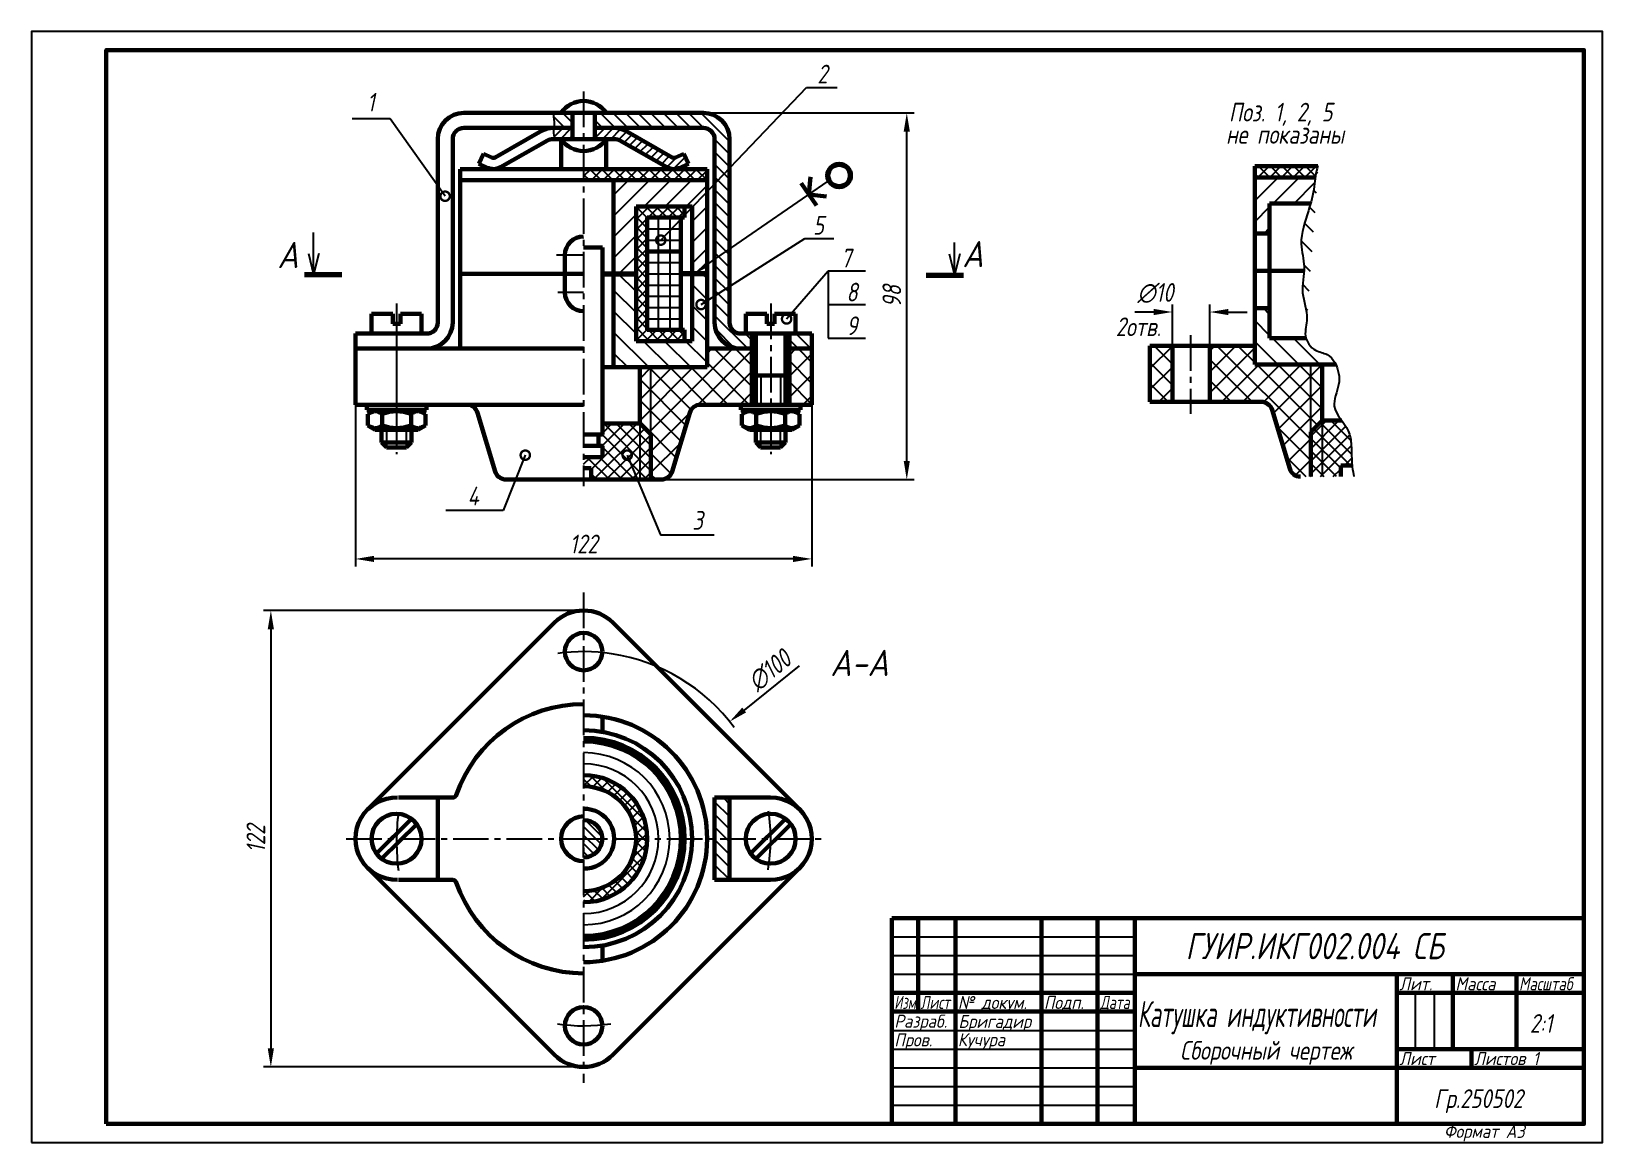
# Model space of a CAD drawing. Header units: millimetres. Extents: x 0 to 1065, y -13 to 605.
# Drawn here: x 420 to 840, y 0 to 297 of the extents above; entities that cross this region are included whole.
import ezdxf
from ezdxf import colors
from ezdxf.entities.mleader import LeaderData, LeaderLine
from ezdxf.math import Vec2, Vec3

# ---------------------------------------------------------------- set-up
doc = ezdxf.new("R2010")
doc.units = ezdxf.units.MM
doc.header["$LTSCALE"] = 0.5
doc.linetypes.add('CENTER2', pattern=[28.575, 19.05, -3.175, 3.175, -3.175])
doc.layers.get('0').update_dxf_attribs({"linetype": 'CONTINUOUS', "lineweight": 60})
doc.layers.add('4-текст', color=7, linetype='CONTINUOUS', true_color=0x00ad00)
doc.layers.add('для рамок', color=6, linetype='CONTINUOUS', plot=False)
doc.styles.get("Standard").update_dxf_attribs({"font": 'isocpeui.ttf', "width": 0.8})
doc.dimstyles.get("Standard").update_dxf_attribs({"dimtxt": 5, "dimasz": 5, "dimexe": 2, "dimexo": 0, "dimgap": 1.5, "dimtad": 1, "dimdec": 0, "dimzin": 0, "dimtxsty": 'Standard', "dimcen": 5, "dimadec": 0, "dimazin": 0, "dimtfac": 1, "dimtdec": 0, "dimtofl": 0, "dimtmove": 0, "dimatfit": 3, "dimldrblk": 'DOTSMALL', "dimfxl": 1, "dimtolj": 1, "dimtzin": 0, "dimarcsym": 0})

# ---------------------------------------------------------------- blocks, each defined once
blk = doc.blocks.new('_DotSmall')
at = {"color": 0, "linetype": 'ByBlock', "const_width": 0.5}
blk.add_lwpolyline([(-0.0625, 0, 1), (0.0625, 0, 1)], format="xyb", close=True, dxfattribs=at)
blk = doc.blocks.new('*D28')
at = {"color": 0, "lineweight": -2, "transparency": 16777216}
for p, q in [((506.62, 204.72), (506.62, 154)), ((628.62, 204.72), (628.62, 154)), ((623.62, 156), (511.62, 156))]:
    blk.add_line(p, q, dxfattribs=at)
at = {"color": 0, "lineweight": -3, "transparency": 16777216}
for points in [[(511.62, 156.83), (511.62, 155.17), (506.62, 156)], [(623.62, 156.83), (623.62, 155.17), (628.62, 156)]]:
    blk.add_solid(points, dxfattribs=at)
at = {"color": 0, "lineweight": -3, "transparency": 16777216, "insert": (567.62, 160), "char_height": 5, "attachment_point": 5}
blk.add_mtext('\\A1;122', dxfattribs=at)
blk = doc.blocks.new('*D29')
at = {"color": 0, "lineweight": -2, "transparency": 16777216}
for p, q in [((585.62, 275.22), (656, 275.22)), ((654, 182.22), (654, 270.22)), ((585.62, 177.22), (656, 177.22))]:
    blk.add_line(p, q, dxfattribs=at)
at = {"color": 0, "lineweight": -3, "transparency": 16777216}
for points in [[(653.17, 270.22), (654.83, 270.22), (654, 275.22)], [(653.17, 182.22), (654.83, 182.22), (654, 177.22)]]:
    blk.add_solid(points, dxfattribs=at)
at = {"color": 0, "lineweight": -3, "transparency": 16777216, "insert": (650, 226.22), "char_height": 5, "attachment_point": 5, "rotation": 90}
blk.add_mtext('\\A1;98', dxfattribs=at)
blk = doc.blocks.new('*D30')
at = {"color": 0, "lineweight": -2, "transparency": 16777216}
for p, q in [((567.62, 142.22), (482, 142.22)), ((484, 137.22), (484, 25.22)), ((567.62, 20.22), (482, 20.22))]:
    blk.add_line(p, q, dxfattribs=at)
at = {"color": 0, "lineweight": -3, "transparency": 16777216}
for points in [[(483.17, 137.22), (484.83, 137.22), (484, 142.22)], [(483.17, 25.22), (484.83, 25.22), (484, 20.22)]]:
    blk.add_solid(points, dxfattribs=at)
at = {"color": 0, "lineweight": -3, "transparency": 16777216, "insert": (480, 81.22), "char_height": 5, "attachment_point": 5, "rotation": 90}
blk.add_mtext('\\A1;122', dxfattribs=at)
blk = doc.blocks.new('*D32')
at = {"color": 0, "lineweight": -2, "transparency": 16777216}
for p, q in [((625.25, 127.42), (610.53, 115.62)), ((567.62, 76.22), (567.62, 86.22)), ((562.62, 81.22), (572.62, 81.22))]:
    blk.add_line(p, q, dxfattribs=at)
blk.add_arc((567.62, 81.22), 50, 36.4308, 81.4138, dxfattribs=at)
at = {"color": 0, "lineweight": -3, "transparency": 16777216}
blk.add_solid([(610.01, 116.27), (611.05, 114.97), (606.63, 112.49)], dxfattribs=at)
at = {"color": 0, "lineweight": -3, "transparency": 16777216, "insert": (617.34, 126.21), "char_height": 5, "attachment_point": 5, "rotation": 38.7226}
blk.add_mtext('\\A1;∅100', dxfattribs=at)
blk = doc.blocks.new('*D33')
at = {"color": 0, "lineweight": -2, "transparency": 16777216}
for p, q in [((725, 213), (725, 224)), ((735, 213), (735, 224)), ((720, 222), (715, 222)), ((740, 222), (745, 222))]:
    blk.add_line(p, q, dxfattribs=at)
at = {"color": 0, "lineweight": -3, "transparency": 16777216}
for points in [[(720, 222.83), (720, 221.17), (725, 222)], [(740, 222.83), (740, 221.17), (735, 222)]]:
    blk.add_solid(points, dxfattribs=at)

msp = doc.modelspace()

# ---------------------------------------------------------------- hatches: boundary and pattern name
at = {"lineweight": -3}
h = msp.add_hatch(dxfattribs=at)
h.set_pattern_fill('ANSI31', color=0, scale=0.75, angle=90, style=0)
h.set_pattern_definition([(135, (299.125, -0.783), (-1.683798, -1.683798), [])])
edge = h.paths.add_edge_path()
edge.add_line((564.62, 271.22), (564.62, 275.22))
edge.add_line((564.62, 275.22), (559.79, 275.22))
edge.add_line((559.79, 275.22), (559.79, 275.22))
edge.add_line((559.79, 275.22), (559.79, 275.21))
edge.add_spline(control_points=[(559.79, 275.21), (559.68, 274.93), (559.41, 274.22), (559.88, 272.95), (559.73, 271.78), (559.65, 271.22)], knot_values=[0, 0, 0, 0, 0.885413, 2.203759, 3.944981, 3.944981, 3.944981, 3.944981], degree=3, periodic=0)
edge.add_line((559.65, 271.22), (564.62, 271.22))
h.paths.add_polyline_path([(628.62, 212.22), (628.62, 216.22), (622.62, 216.22), (622.62, 212.22)])
edge = h.paths.add_edge_path()
edge.add_arc((609.62, 219.22), 7, 180, 270)
edge.add_line((609.62, 212.22), (612.62, 212.22))
edge.add_line((612.62, 212.22), (612.62, 216.22))
edge.add_line((612.62, 216.22), (609.62, 216.22))
edge.add_arc((609.62, 219.22), 3, 180, 270, ccw=False)
edge.add_line((606.62, 219.22), (606.62, 268.22))
edge.add_arc((599.62, 268.22), 7, 0, 90)
edge.add_line((599.62, 275.22), (570.62, 275.22))
edge.add_line((570.62, 275.22), (570.62, 271.22))
edge.add_line((570.62, 271.22), (599.62, 271.22))
edge.add_arc((599.62, 268.22), 3, 0, 90, ccw=False)
edge.add_line((602.62, 268.22), (602.62, 219.22))
h = msp.add_hatch(dxfattribs=at)
h.set_pattern_fill('ANSI31', color=0, scale=0.5, style=0)
h.set_pattern_definition([(45, (299.1251, -0.783), (-1.122532, 1.122532), [])])
edge = h.paths.add_edge_path()
edge.add_spline(control_points=[(559.65, 271.22), (559.61, 270.97), (559.47, 270.14), (559.54, 269.75), (559.84, 268.26), (559.86, 268.22)], knot_values=[3.944981, 3.944981, 3.944981, 3.944981, 4.714318, 6.752684, 6.961333, 6.961333, 6.961333, 6.961333], degree=3, periodic=0)
edge.add_line((559.86, 268.22), (564.62, 268.22))
edge.add_line((564.62, 268.22), (564.62, 271.22))
edge.add_line((564.62, 271.22), (559.65, 271.22))
h.paths.add_polyline_path([(577.28, 267.86), (589.88, 260.69, 0.23303), (593.41, 260.57), (595.62, 261.58), (594.37, 264.3), (592.17, 263.31, -0.23303), (591.29, 263.33), (578.69, 270.51, 0.123106), (575.87, 271.22), (570.62, 271.22), (570.62, 268.22), (575.87, 268.22, -0.123106)])
h = msp.add_hatch(dxfattribs=at)
h.set_pattern_fill('ANSI31', color=0, scale=1.25, angle=90, style=0)
h.set_pattern_definition([(135, (366.2035, 3e-07), (-2.80633, -2.80633), [])])
edge = h.paths.add_edge_path()
edge.add_line((751, 215), (751, 223))
edge.add_line((751, 223), (747, 223))
edge.add_line((747, 223), (747, 213))
edge.add_line((747, 213), (747, 208))
edge.add_line((747, 208), (768.68, 208))
edge.add_spline(control_points=[(768.68, 208), (768.14, 209.12), (766.64, 210.99), (762.84, 211.41), (761.12, 213.67), (760.73, 215)], knot_values=[46.67946, 46.67946, 46.67946, 46.67946, 50.184627, 53.468463, 57.536046, 57.536046, 57.536046, 57.536046], degree=3, periodic=0)
edge.add_spline(control_points=[(763.91, 261.03), (763.29, 259.28), (763.03, 255.12), (761.29, 248.3), (758.58, 241.15), (760.86, 233.82), (758.98, 227.08), (761.76, 221.04), (760.28, 216.94), (760.67, 215.2), (760.73, 215)], knot_values=[0, 0, 0, 0, 5.558516, 12.26637, 21.306732, 27.499821, 34.423838, 41.432689, 46.057582, 46.67946, 46.67946, 46.67946, 46.67946], degree=3, periodic=0)
edge.add_line((760.73, 215), (751, 215))
h = msp.add_hatch(dxfattribs=at)
h.set_pattern_fill('ANSI37', color=0, scale=0.7, style=0)
h.set_pattern_definition([(45, (366, 5), (-1.571545, 1.571545), []), (135, (366, 5), (-1.571545, -1.571545), [])])
edge = h.paths.add_edge_path()
edge.add_spline(control_points=[(763.22, 258), (763.37, 259.02), (763.56, 260.03), (763.91, 261)], knot_values=[0.026653, 0.026653, 0.026653, 0.026653, 3.109072, 3.109072, 3.109072, 3.109072], degree=3, periodic=0)
edge.add_line((763.91, 261), (747, 261))
edge.add_line((747, 261), (747, 258))
edge.add_line((747, 258), (763.22, 258))
h = msp.add_hatch(dxfattribs=at)
h.set_pattern_fill('ANSI37', color=0, scale=0.7, style=0)
h.set_pattern_definition([(45, (299.125, -0.783), (-1.571545, 1.571545), []), (135, (299.125, -0.783), (-1.571545, -1.571545), [])])
h.paths.add_polyline_path([(575.62, 257.22), (600.62, 257.22), (600.62, 260.22), (567.62, 260.22), (567.62, 257.22)])
h = msp.add_hatch(dxfattribs=at)
h.set_pattern_fill('ANSI31', color=0, scale=1.25, style=0)
h.set_pattern_definition([(45, (299.125, -0.783), (-2.80633, 2.80633), [])])
h.paths.add_polyline_path([(575.62, 232.22), (581.62, 232.22), (581.62, 250.22), (583.62, 250.22), (596.62, 250.22), (596.62, 232.22), (600.62, 232.22), (600.62, 257.22), (575.62, 257.22)])
h = msp.add_hatch(dxfattribs=at)
h.set_pattern_fill('ANSI31', color=0, scale=1.25, style=0)
h.set_pattern_definition([(45, (366.2035, 3e-07), (-2.80633, 2.80633), [])])
edge = h.paths.add_edge_path()
edge.add_line((751, 251), (761.93, 251))
edge.add_spline(control_points=[(761.93, 251), (762.34, 252.51), (762.85, 254.81), (763.11, 257.19), (763.22, 258)], knot_values=[3.109072, 3.109072, 3.109072, 3.109072, 7.780146, 10.229589, 10.229589, 10.229589, 10.229589], degree=3, periodic=0)
edge.add_line((763.22, 258), (747, 258))
edge.add_line((747, 258), (747, 243))
edge.add_line((747, 243), (751, 243))
edge.add_line((751, 243), (751, 251))
h = msp.add_hatch(dxfattribs=at)
h.set_pattern_fill('ANSI37', color=0, scale=0.6, angle=90, style=0)
h.set_pattern_definition([(135, (299.125, -0.783), (-1.347038, -1.347038), []), (225, (299.125, -0.783), (1.347038, -1.347038), [])])
h.paths.add_polyline_path([(584.62, 247.22), (593.62, 247.22), (594.62, 247.22), (594.62, 250.22), (583.62, 250.22), (581.62, 250.22), (581.62, 232.22), (581.62, 214.22), (584.62, 214.22), (584.62, 217.22)])
h.paths.add_polyline_path([(594.62, 217.22), (584.62, 217.22), (584.62, 214.22), (594.62, 214.22)])
h = msp.add_hatch(dxfattribs=at)
h.set_pattern_fill('ANSI31', color=0, scale=1.25, angle=90, style=0)
h.set_pattern_definition([(135, (299.125, -0.783), (-2.80633, -2.80633), [])])
h.paths.add_polyline_path([(581.62, 214.22), (581.62, 232.22), (575.62, 232.22), (575.62, 212.22), (575.62, 207.22), (582.62, 207.22), (600.62, 207.22), (600.62, 212.22), (600.62, 232.22), (596.62, 232.22), (596.62, 214.22)])
h = msp.add_hatch(dxfattribs=at)
h.set_pattern_fill('ANSI37', color=0, scale=1.25, angle=90, style=0)
h.set_pattern_definition([(135, (299.125, -0.783), (-2.80633, -2.80633), []), (225, (299.125, -0.783), (2.80633, -2.80633), [])])
h.paths.add_polyline_path([(612.62, 197.22), (612.62, 212.22), (607.62, 212.22), (600.62, 212.22), (600.62, 207.22), (582.62, 207.22), (582.62, 192.22), (585.62, 189.22), (585.62, 177.22), (588.39, 177.22, 0.331206), (591.26, 179.36), (595.98, 195.08, -0.331206), (598.85, 197.22)])
h.paths.add_polyline_path([(622.62, 197.22), (628.62, 197.22), (628.62, 212.22), (622.62, 212.22)])
h = msp.add_hatch(dxfattribs=at)
h.set_pattern_fill('ANSI37', color=0, scale=1.25, angle=90, style=0)
h.set_pattern_definition([(135, (366.2035, 3e-07), (-2.80633, -2.80633), []), (225, (366.2035, 3e-07), (2.80633, -2.80633), [])])
h.paths.add_polyline_path([(751.64, 195.86), (756.36, 180.14, 0.331206), (759.23, 178), (762, 178), (762, 190), (762, 208), (747, 208), (747, 213), (740, 213), (735, 213), (735, 198), (748.77, 198, -0.331206)])
h.paths.add_polyline_path([(762, 190), (765, 193), (765, 208), (762, 208)])
h.paths.add_polyline_path([(719, 198), (725, 198), (725, 213), (719, 213)])
h = msp.add_hatch(dxfattribs=at)
h.set_pattern_fill('ANSI37', color=0, scale=0.75, style=0)
h.set_pattern_definition([(45, (299.619, 4.217), (-1.683798, 1.683798), []), (135, (299.619, 4.217), (-1.683798, -1.683798), [])])
h.paths.add_polyline_path([(582.62, 192.22), (572.62, 192.22), (572.62, 189.22), (571.62, 189.22), (571.62, 186.22), (572.62, 186.22), (572.62, 183.22), (567.62, 183.22), (567.62, 180.22), (569.62, 180.22), (569.62, 177.22), (582.62, 177.22)])
h.paths.add_polyline_path([(585.62, 189.22), (582.62, 192.22), (582.62, 177.22), (585.62, 177.22)])
h = msp.add_hatch(dxfattribs=at)
h.set_pattern_fill('ANSI37', color=0, scale=0.75, style=0)
h.set_pattern_definition([(45, (366, 5), (-1.683798, 1.683798), []), (135, (366, 5), (-1.683798, -1.683798), [])])
h.paths.add_polyline_path([(765, 193), (762, 190), (762, 178), (765, 178)])
edge = h.paths.add_edge_path()
edge.add_spline(control_points=[(773.03, 181), (773.03, 181.03), (772.9, 182.47), (772.99, 185.79), (772.41, 190.06), (770.92, 192.11), (770.27, 193)], knot_values=[73.070277, 73.070277, 73.070277, 73.070277, 73.179023, 78.940139, 82.800069, 85.789737, 85.789737, 85.789737, 85.789737], degree=3, periodic=0)
edge.add_line((770.27, 193), (765, 193))
edge.add_line((765, 193), (765, 178))
edge.add_line((765, 178), (770, 178))
edge.add_line((770, 178), (770, 181))
edge.add_line((770, 181), (773.03, 181))
h = msp.add_hatch(dxfattribs=at)
h.set_pattern_fill('ANSI37', color=0, scale=0.6, angle=90, style=0)
h.set_pattern_definition([(135, (299.125, 7.3351), (-1.347038, -1.347038), []), (225, (299.125, 7.3351), (1.347038, -1.347038), [])])
h.paths.add_polyline_path([(584.62, 81.22), (581.62, 81.22, -0.414214), (567.62, 67.22), (567.62, 64.22, 0.414214)])
h.paths.add_polyline_path([(567.62, 98.22), (567.62, 95.22, -0.414214), (581.62, 81.22), (584.62, 81.22, 0.414214)])
h = msp.add_hatch(dxfattribs=at)
h.set_pattern_fill('ANSI31', color=0, scale=0.75, angle=90, style=0)
h.set_pattern_definition([(135, (299.125, 7.3351), (-1.683798, -1.683798), [])])
h.paths.add_polyline_path([(606.62, 92.22), (602.62, 92.22), (602.62, 81.22), (606.62, 81.22)])
h.paths.add_polyline_path([(606.62, 81.22), (602.62, 81.22), (602.62, 70.22), (606.62, 70.22)])
h = msp.add_hatch(dxfattribs=at)
h.set_pattern_fill('ANSI31', color=0, scale=0.5, angle=90, style=0)
h.set_pattern_definition([(135, (299.6189, 2.217), (-1.122532, -1.122532), [])])
h.paths.add_polyline_path([(567.62, 86.22), (567.62, 81.22), (572.62, 81.22, 0.414214)])
h.paths.add_polyline_path([(572.62, 81.22), (567.62, 81.22), (567.62, 76.22, 0.414214)])

# ---------------------------------------------------------------- linework, layer by layer
at = {"color": 0, "linetype": 'CENTER2', "lineweight": -3}
for p, q in [((567.62, 280.96), (567.62, 175.42)), ((517.62, 224.26), (517.62, 184)), ((617.62, 224.28), (617.62, 184)), ((517.62, 218.78), (517.62, 193.78)), ((729.85, 215.78), (729.85, 194.78)), ((567.62, 147), (567.62, 16)), ((504.13, 81.22), (631.48, 81.22))]:
    msp.add_line(p, q, dxfattribs=at)
at = {"color": 0, "lineweight": 60}
for p, q in [((567.62, 275.22), (535.62, 275.22)), ((559.79, 275.21), (559.79, 275.22)), ((559.79, 275.22), (559.79, 275.22)), ((567.62, 275.22), (564.62, 275.22)), ((564.62, 275.22), (564.62, 271.22)), ((567.62, 275.22), (599.62, 275.22)), ((567.62, 275.22), (570.62, 275.22)), ((570.62, 275.22), (570.62, 271.22)), ((535.62, 271.22), (564.62, 271.22)), ((543.95, 263.33), (556.55, 270.51)), ((564.62, 271.22), (559.37, 271.22)), ((564.62, 271.22), (564.62, 268.22)), ((570.62, 271.22), (570.62, 268.22)), ((599.62, 271.22), (570.62, 271.22)), ((570.62, 271.22), (575.87, 271.22)), ((591.29, 263.33), (578.69, 270.51)), ((528.62, 268.22), (528.62, 219.22)), ((532.62, 268.22), (532.62, 219.22)), ((532.62, 265.22), (532.62, 268.22)), ((545.36, 260.69), (557.96, 267.86)), ((559.37, 268.22), (567.62, 268.22)), ((561.62, 260.22), (561.62, 268.22)), ((575.87, 268.22), (567.62, 268.22)), ((573.62, 260.22), (573.62, 268.22)), ((589.88, 260.69), (577.28, 267.86)), ((602.62, 268.22), (602.62, 219.22)), ((602.62, 265.22), (602.62, 268.22)), ((606.62, 268.22), (606.62, 219.22)), ((539.62, 261.58), (540.87, 264.3)), ((539.62, 261.58), (541.82, 260.57)), ((540.87, 264.3), (543.06, 263.31)), ((594.37, 264.3), (592.17, 263.31)), ((595.62, 261.58), (593.41, 260.57)), ((595.62, 261.58), (594.37, 264.3)), ((763.91, 261), (747, 261)), ((747, 261), (747, 258)), ((567.62, 260.22), (534.62, 260.22)), ((534.62, 260.22), (534.62, 257.22)), ((534.62, 257.22), (567.62, 257.22)), ((534.62, 232.22), (534.62, 257.22)), ((567.62, 260.22), (561.62, 260.22)), ((567.62, 260.22), (600.62, 260.22)), ((567.62, 260.22), (573.62, 260.22)), ((567.62, 257.22), (567.62, 257.22)), ((600.62, 257.22), (567.62, 257.22)), ((567.62, 257.22), (567.62, 257.22)), ((567.62, 257.22), (575.62, 257.22)), ((575.62, 257.22), (575.62, 232.22)), ((600.62, 260.22), (600.62, 257.22)), ((600.62, 232.22), (600.62, 257.22)), ((625.8, 256.46), (629.91, 250.43)), ((627.85, 253.44), (628.28, 258.11)), ((747, 258), (763.22, 258)), ((747, 233), (747, 258)), ((627.85, 253.44), (632.55, 252.88)), ((581.62, 232.22), (581.62, 250.22)), ((583.62, 250.22), (581.62, 250.22)), ((583.62, 250.22), (596.62, 250.22)), ((594.62, 250.22), (594.62, 247.22)), ((596.62, 232.22), (596.62, 250.22)), ((751, 233), (751, 251)), ((761.93, 251), (751, 251)), ((584.62, 217.22), (584.62, 247.22)), ((584.62, 247.22), (594.62, 247.22)), ((584.62, 247.22), (592.62, 247.22)), ((584.62, 247.22), (593.62, 247.22)), ((584.62, 247.22), (593.62, 247.22)), ((587.62, 247.22), (590.62, 247.22)), ((593.62, 247.22), (593.62, 217.22)), ((751, 243), (747, 243)), ((751, 233), (751, 243)), ((562.62, 232.22), (562.62, 237.22)), ((567.62, 239.22), (572.62, 239.22)), ((572.62, 232.22), (572.62, 239.22)), ((584.62, 238.22), (593.62, 238.22)), ((534.62, 212.22), (534.62, 232.22)), ((534.62, 232.22), (567.62, 232.22)), ((567.62, 232.22), (562.62, 232.22)), ((562.62, 232.22), (562.62, 227.22)), ((572.62, 232.22), (572.62, 227.22)), ((572.62, 189.22), (572.62, 232.22)), ((575.62, 232.22), (575.62, 212.22)), ((581.62, 232.22), (581.62, 214.22)), ((596.62, 232.22), (596.62, 214.22)), ((600.62, 212.22), (600.62, 232.22)), ((747, 213), (747, 233)), ((747, 233), (751, 233)), ((751, 233), (751, 215)), ((751, 233), (760.2, 233)), ((751, 233), (751, 223)), ((751, 223), (747, 223)), ((510.95, 216.19), (510.95, 221.52)), ((510.95, 221.52), (516.62, 221.52)), ((516.62, 221.52), (516.62, 218.86)), ((516.62, 218.86), (518.62, 218.86)), ((518.62, 221.52), (524.29, 221.52)), ((518.62, 218.86), (518.62, 221.52)), ((524.29, 221.52), (524.29, 216.19)), ((610.95, 216.22), (610.95, 221.55)), ((610.95, 221.55), (616.62, 221.55)), ((616.62, 221.55), (616.62, 218.88)), ((616.62, 218.88), (618.62, 218.88)), ((618.62, 221.55), (624.29, 221.55)), ((618.62, 218.88), (618.62, 221.55)), ((624.29, 221.55), (624.29, 216.22)), ((506.62, 212.22), (506.62, 216.22)), ((506.62, 216.22), (525.62, 216.22)), ((506.62, 216.22), (525.62, 216.22)), ((511.62, 216.22), (510.12, 216.22)), ((511.62, 216.22), (510.12, 216.22)), ((524.2, 216.22), (510.87, 216.22)), ((596.62, 214.22), (581.62, 214.22)), ((583.62, 214.22), (582.62, 214.22)), ((584.62, 217.22), (594.62, 217.22)), ((584.62, 217.22), (587.62, 217.22)), ((594.62, 217.22), (594.62, 214.22)), ((628.62, 216.22), (609.62, 216.22)), ((624.29, 216.22), (610.95, 216.22)), ((612.62, 216.22), (612.62, 197.22)), ((613.62, 216.22), (613.62, 197.22)), ((621.62, 216.22), (613.62, 216.22)), ((621.62, 197.22), (621.62, 216.22)), ((622.62, 197.22), (622.62, 216.22)), ((628.62, 212.22), (628.62, 216.22)), ((751, 215), (760.73, 215)), ((527.62, 212.22), (506.62, 212.22)), ((506.62, 212.22), (506.62, 197.22)), ((527.62, 212.22), (534.62, 212.22)), ((567.62, 212.22), (534.62, 212.22)), ((575.62, 212.22), (575.62, 207.22)), ((575.62, 212.22), (575.62, 207.22)), ((607.62, 212.22), (600.62, 212.22)), ((600.62, 212.22), (600.62, 207.22)), ((607.62, 212.22), (613.62, 212.22)), ((621.62, 212.22), (628.62, 212.22)), ((628.62, 212.22), (628.62, 197.22)), ((719, 213), (719, 198)), ((740, 213), (719, 213)), ((725, 213), (725, 198)), ((735, 213), (735, 198)), ((740, 213), (747, 213)), ((747, 213), (747, 208)), ((575.62, 207.22), (572.62, 207.22)), ((572.62, 207.22), (582.62, 207.22)), ((575.62, 207.22), (600.62, 207.22)), ((582.62, 207.22), (582.62, 192.22)), ((768.68, 208), (747, 208)), ((768.68, 208), (765, 208)), ((765, 208), (765, 193)), ((621.62, 205.02), (613.62, 205.02)), ((719, 198), (748.77, 198)), ((506.62, 197.22), (567.62, 197.22)), ((506.62, 197.22), (536.39, 197.22)), ((509.62, 195.88), (509.62, 197.22)), ((509.62, 197.22), (517.62, 197.22)), ((509.62, 195.88), (517.62, 195.88)), ((511.93, 195.88), (509.92, 194.74)), ((509.92, 191.69), (509.92, 194.74)), ((511.93, 195.88), (517.62, 195.88)), ((513.77, 191.69), (513.77, 194.74)), ((525.62, 197.22), (517.62, 197.22)), ((517.62, 195.88), (523.31, 195.88)), ((525.62, 195.88), (517.62, 195.88)), ((521.47, 191.69), (521.47, 194.74)), ((523.31, 195.88), (525.32, 194.74)), ((525.32, 194.74), (525.32, 191.69)), ((525.62, 195.88), (525.62, 197.22)), ((539.26, 195.08), (543.98, 179.36)), ((595.98, 195.08), (591.26, 179.36)), ((628.62, 197.22), (598.85, 197.22)), ((609.62, 195.88), (609.62, 197.22)), ((609.62, 197.22), (617.62, 197.22)), ((609.62, 195.88), (617.62, 195.88)), ((611.93, 195.88), (609.92, 194.74)), ((609.92, 191.69), (609.92, 194.74)), ((611.93, 195.88), (617.62, 195.88)), ((613.77, 191.69), (613.77, 194.74)), ((625.62, 197.22), (617.62, 197.22)), ((617.62, 195.88), (623.31, 195.88)), ((625.62, 195.88), (617.62, 195.88)), ((621.47, 191.69), (621.47, 194.74)), ((623.31, 195.88), (625.32, 194.74)), ((625.32, 194.74), (625.32, 191.69)), ((625.62, 195.88), (625.62, 197.22)), ((751.64, 195.86), (756.36, 180.14)), ((511.93, 190.55), (509.92, 191.69)), ((511.93, 190.55), (517.62, 190.55)), ((513.61, 190.48), (513.61, 187.14)), ((517.62, 190.55), (523.31, 190.55)), ((521.61, 187.14), (521.61, 190.48)), ((523.31, 190.55), (525.32, 191.69)), ((572.62, 189.22), (567.62, 189.22)), ((571.62, 186.22), (571.62, 189.22)), ((582.62, 192.22), (572.62, 192.22)), ((585.62, 189.22), (582.62, 192.22)), ((585.62, 189.22), (585.62, 177.22)), ((611.93, 190.55), (609.92, 191.69)), ((611.93, 190.55), (617.62, 190.55)), ((613.61, 190.48), (613.61, 187.14)), ((617.62, 190.55), (623.31, 190.55)), ((621.61, 187.14), (621.61, 190.48)), ((623.31, 190.55), (625.32, 191.69)), ((762, 190), (765, 193)), ((762, 190), (762, 178)), ((765, 193), (770.27, 193)), ((513.61, 187.14), (521.61, 187.14)), ((514.94, 185.81), (513.61, 187.14)), ((520.27, 185.81), (514.94, 185.81)), ((521.61, 187.14), (520.27, 185.81)), ((567.62, 186.22), (572.62, 186.22)), ((572.62, 183.22), (572.62, 186.22)), ((613.61, 187.14), (621.61, 187.14)), ((614.94, 185.81), (613.61, 187.14)), ((620.27, 185.81), (614.94, 185.81)), ((621.61, 187.14), (620.27, 185.81)), ((567.62, 183.22), (572.62, 183.22)), ((770, 178), (770, 181)), ((770, 181), (773.03, 181)), ((567.62, 177.22), (546.85, 177.22)), ((567.62, 180.22), (569.62, 180.22)), ((567.62, 177.22), (588.39, 177.22)), ((569.62, 180.22), (569.62, 177.22)), ((559.84, 139), (509.84, 89)), ((575.4, 139), (625.4, 89)), ((572.62, 113.84), (572.62, 109.78)), ((532.62, 92.22), (518.12, 92.22)), ((528.62, 92.28), (528.62, 70.22)), ((602.62, 92.22), (602.62, 70.22)), ((602.62, 92.22), (617.58, 92.22)), ((606.62, 70.22), (606.62, 92.22)), ((512.22, 77.3), (521.6, 86.56)), ((513.62, 75.88), (523.01, 85.13)), ((612.22, 77.3), (621.61, 86.56)), ((613.63, 75.88), (623.01, 85.13)), ((559.84, 23.44), (509.84, 73.44)), ((575.4, 23.44), (625.4, 73.44)), ((532.62, 70.22), (518.12, 70.22)), ((602.62, 70.22), (617.54, 70.22)), ((835, 60), (650, 60)), ((650, 5), (650, 60)), ((657, 60), (657, 35)), ((667, 5), (667, 60)), ((690, 60), (690, 5)), ((705, 5), (705, 60)), ((715, 60), (715, 5)), ((572.62, 52.65), (572.62, 48.6)), ((715, 45), (835, 45)), ((785, 5), (785, 45)), ((800, 45), (800, 25)), ((817, 25), (817, 45)), ((650, 40), (715, 40)), ((785, 40), (835, 40)), ((650, 35), (715, 35)), ((785, 25), (835, 25)), ((805, 20), (805, 25)), ((715, 20), (835, 20))]:
    msp.add_line(p, q, dxfattribs=at)
at = {"color": 0, "lineweight": -3}
for p, q in [((584.62, 244.22), (593.62, 244.22)), ((587.62, 217.22), (587.62, 247.22)), ((590.62, 247.22), (590.62, 217.22)), ((495.44, 232.02), (495.44, 243.22)), ((584.62, 241.22), (593.62, 241.22)), ((666.73, 231.82), (666.79, 240.61)), ((494.04, 237.62), (495.44, 232.02)), ((495.44, 232.02), (495.44, 237.62)), ((496.84, 237.62), (495.44, 232.02)), ((567.62, 237.22), (560.4, 237.22)), ((584.62, 235.22), (593.62, 235.22)), ((665.3, 237.59), (666.73, 231.82)), ((668.17, 237.59), (666.73, 231.82)), ((584.62, 232.22), (593.62, 232.22)), ((633, 233), (633, 215)), ((567.62, 227.22), (560.68, 227.22)), ((584.62, 229.22), (593.62, 229.22)), ((584.62, 226.22), (593.62, 226.22)), ((584.62, 223.22), (593.62, 223.22)), ((633, 224), (643, 224)), ((584.62, 220.22), (593.62, 220.22)), ((633, 215), (643, 215)), ((585.62, 189.22), (585.62, 207.22)), ((762, 190), (762, 208)), ((614.95, 205.02), (614.95, 197.22)), ((620.29, 197.22), (620.29, 205.02)), ((514.94, 190.48), (514.94, 185.81)), ((520.27, 185.81), (520.27, 190.48)), ((582.62, 192.22), (582.62, 177.22)), ((614.94, 190.48), (614.94, 185.81)), ((620.27, 185.81), (620.27, 190.48)), ((765, 193), (765, 178)), ((588.18, 162.46), (602.55, 162.46)), ((650, 55), (715, 55)), ((650, 50), (715, 50)), ((650, 45), (715, 45)), ((790, 25), (790, 40)), ((795, 40), (795, 25)), ((650, 30), (715, 30)), ((650, 25), (715, 25)), ((650, 20), (715, 20)), ((650, 15), (715, 15)), ((650, 10), (715, 10))]:
    msp.add_line(p, q, dxfattribs=at)
at = {"color": 0, "lineweight": 100}
for p, q in [((493.01, 232.02), (503.01, 232.02)), ((669.16, 231.8), (659.16, 231.8))]:
    msp.add_line(p, q, dxfattribs=at)
at = {"color": 0, "lineweight": 120}
for p, q in [((572.62, 232.22), (581.62, 232.22)), ((600.62, 232.22), (593.62, 232.22))]:
    msp.add_line(p, q, dxfattribs=at)
at = {"color": 0, "lineweight": 18}
for p, q in [((552.02, 183.74), (546.07, 168.95)), ((579.26, 183.74), (588.18, 162.46))]:
    msp.add_line(p, q, dxfattribs=at)
at = {"color": 0}
msp.add_line((785, 45), (785, 40), dxfattribs=at)
at = {"color": 7, "lineweight": 60}
msp.add_lwpolyline([(440, 5), (835, 5), (835, 292), (440, 292)], close=True, dxfattribs=at)
at = {"color": 0, "lineweight": 120}
msp.add_circle((635.91, 258.49), 3, dxfattribs=at)
at = {"color": 0, "lineweight": 60}
for centre, radius in [((567.62, 131.22), 5), ((517.61, 81.22), 6.67), ((617.62, 81.22), 6.67), ((567.62, 31.22), 5)]:
    msp.add_circle(centre, radius, dxfattribs=at)
for centre, radius, start, end in [((567.62, 271.22), 7.21, 33.6901, 146.3099), ((535.62, 268.22), 7, 90, 180), ((599.62, 268.22), 7, 0, 90), ((535.62, 268.22), 3, 90, 180), ((559.37, 265.22), 6, 90, 118.0725), ((575.87, 265.22), 6, 61.9275, 90), ((599.62, 268.22), 3, 0, 90), ((559.37, 265.22), 3, 90, 118.0725), ((567.62, 272.22), 7.21, 213.6901, 326.3099), ((575.87, 265.22), 3, 61.9275, 90), ((575.87, 265.22), 3, 61.9275, 90), ((543.48, 264.22), 4, 245.6023, 298.0725), ((543.48, 264.22), 1, 245.6023, 298.0725), ((591.76, 264.22), 4, 241.9275, 294.3977), ((591.76, 264.22), 1, 241.9275, 294.3977), ((567.62, 237.22), 5, 90, 180), ((567.62, 227.22), 5, 180, 270), ((525.62, 219.22), 3, 270, 0), ((525.62, 219.22), 7, 270, 0), ((609.62, 219.22), 7, 180, 270), ((609.62, 219.22), 3, 180, 270), ((748.77, 195), 3, 16.6992, 90), ((517.62, 184.88), 10.59, 68.6879, 111.3121), ((536.39, 194.22), 3, 16.6992, 90), ((598.85, 194.22), 3, 90, 163.3008), ((617.62, 184.88), 10.59, 68.6879, 111.3121), ((517.62, 201.56), 10.59, 248.6879, 291.3121), ((617.62, 201.56), 10.59, 248.6879, 291.3121), ((546.85, 180.22), 3, 196.6992, 270), ((588.39, 180.22), 3, 270, 343.3008), ((759.23, 181), 3, 196.6992, 270), ((567.62, 131.22), 11, 44.9965, 135.0035), ((567.62, 81.21), 36, 90.0047, 161.0733), ((567.62, 81.22), 33, 270, 90), ((567.62, 81.22), 29, 270, 90), ((567.62, 81.22), 29, 270, 90), ((567.62, 81.22), 27, 270, 90), ((567.62, 81.22), 27, 270, 90), ((567.62, 81.22), 26, 270, 90), ((567.62, 81.22), 17, 270, 90), ((532.62, 93.22), 1, 270, 341.0733), ((567.62, 81.22), 14, 270, 90), ((517.62, 81.22), 11, 88.6911, 271.3089), ((567.8, 81.22), 8, 268.6886, 91.3114), ((617.62, 81.22), 11, 269.5745, 90.2174), ((567.62, 81.22), 6, 90, 270), ((567.62, 81.22), 5, 270, 90), ((532.62, 69.22), 1, 18.9246, 90), ((567.62, 81.22), 36, 198.9246, 270), ((567.62, 31.22), 11, 224.9965, 315.0035)]:
    msp.add_arc(centre, radius, start, end, dxfattribs=at)
at = {"color": 0, "linetype": 'Continuous', "lineweight": -3}
for centre, radius, start, end in [((567.62, 81.22), 50, 81.4138, 97.9212), ((578.2, 80.46), 60.59, 172.5509, 187.3714), ((567.62, 81.22), 50, 350.4168, 8.436), ((567.62, 81.22), 50, 261.9457, 278.3352)]:
    msp.add_arc(centre, radius, start, end, dxfattribs=at)
at = {"color": 0, "lineweight": -3}
for radius in [23, 20]:
    msp.add_arc((567.62, 81.22), radius, 270, 90, dxfattribs=at)
for points, knots in [([(559.79, 275.21), (559.68, 274.93), (559.41, 274.22), (559.98, 272.7), (559.44, 270.36), (559.54, 269.75), (559.84, 268.26), (559.86, 268.22)], [0, 0, 0, 0, 0.885413, 2.203759, 4.714318, 6.752684, 6.961333, 6.961333, 6.961333, 6.961333]), ([(763.91, 261.03), (763.29, 259.28), (763.03, 255.12), (761.29, 248.3), (758.58, 241.15), (760.86, 233.82), (758.98, 227.08), (761.76, 221.04), (759.79, 215.58), (762.62, 211.44), (767.47, 210.9), (769.62, 206.52), (769.63, 201.65), (766.7, 196.18), (772.22, 191.49), (772.99, 185.79), (772.87, 181.55), (773.19, 179.82), (773.54, 178)], [0, 0, 0, 0, 5.558516, 12.26637, 21.306732, 27.499821, 34.423838, 41.432689, 46.057582, 50.747043, 54.030879, 59.89481, 62.967405, 68.842793, 76.059944, 79.919874, 85.68099, 88.488684, 88.488684, 88.488684, 88.488684])]:
    msp.add_open_spline(points, degree=3, knots=knots, dxfattribs=at)
at = {"color": 0, "lineweight": 60}
for points in [[(513.77, 194.74), (512.55, 195.38), (511.75, 195.47), (510.94, 195.25), (510.33, 194.98)], [(521.47, 194.74), (522.69, 195.38), (523.48, 195.47), (524.3, 195.25), (524.9, 194.98)], [(613.77, 194.74), (612.55, 195.38), (611.75, 195.47), (610.94, 195.25), (610.33, 194.98)], [(621.47, 194.74), (622.69, 195.38), (623.48, 195.47), (624.3, 195.25), (624.9, 194.98)], [(513.77, 191.69), (512.55, 191.05), (511.75, 190.97), (510.94, 191.19), (510.33, 191.46)], [(521.47, 191.69), (522.69, 191.05), (523.48, 190.97), (524.3, 191.19), (524.9, 191.46)], [(613.77, 191.69), (612.55, 191.05), (611.75, 190.97), (610.94, 191.19), (610.33, 191.46)], [(621.47, 191.69), (622.69, 191.05), (623.48, 190.97), (624.3, 191.19), (624.9, 191.46)]]:
    msp.add_spline(points, degree=3, dxfattribs=at)
at = {"layer": 'для рамок', "color": 7}
msp.add_lwpolyline([(420, 0), (840, 0), (840, 297), (420, 297)], close=True, dxfattribs=at)

# ---------------------------------------------------------------- texts
at = {"color": 0, "lineweight": -3}
for s, height, width, p in [('2', 5, 0.8, (630.09, 283.1)), ('1', 5, 0.8, (509.74, 275.57)), ('Поз. 1, 2, 5 ', 5, 0.8, (740.12, 272.93)), ('не показаны', 5, 0.8, (739.35, 266.98)), ('5', 5, 0.8, (628.95, 242.69)), ('А', 7, 0.9, (485.75, 233.74)), ('А', 7, 0.9, (668.82, 233.99)), ('7', 5, 0.8, (636.39, 233.91)), ('4', 5, 0.8, (536.58, 170.31)), ('3', 5, 0.8, (596.69, 163.82)), ('А-А', 7, 0.9, (633.54, 124.71)), ('ГУИР.ИКГ002.004 СБ', 7, 0.8, (728.55, 49.01)), ('Бригадир', 3.5, 0.9, (667.8, 30.63)), ('2:1', 5, 0.8, (820.56, 29.34)), ('Кучура', 3.5, 0.9, (667.64, 25.75)), ('Сборочный чертеж', 5, 0.8, (727.07, 22.15)), ('Гр.250502', 5, 0.8, (794.98, 9.25))]:
    msp.add_text(s, height=height, dxfattribs=dict(at, width=width)).set_placement(p)
at = {"color": 7, "lineweight": -3, "width": 0.9}
msp.add_text('Формат А3', height=3.5, dxfattribs=at).set_placement((797.6, 1.25))
at = {"color": 0, "lineweight": -3, "char_height": 5, "attachment_point": 1}
for s, insert, width in [('8', (637.85, 229.82), 2.3164), ('∅10', (715.68, 229.73), 11.41), ('9', (637.85, 220.82), 2.3164), ('2отв.', (709.88, 220.55), 8.365)]:
    msp.add_mtext(s, dxfattribs=dict(at, insert=insert, width=width))
at = {"layer": '4-текст', "color": 0, "lineweight": -3}
for s, width, p in [('Лит.', 0.9, (785.67, 40.7)), ('Масса', 0.9, (800.67, 40.7)), ('Масштаб', 0.8, (817.67, 40.7)), ('Изм.', 0.7, (650.67, 35.7)), ('Лист', 0.75, (657.67, 35.7)), ('№ докум.', 0.9, (667.67, 35.7)), ('Подп.', 0.9, (690.67, 35.7)), ('Дата', 0.75, (705.67, 35.7)), ('Разраб.', 0.9, (650.67, 30.7)), ('Пров.', 0.9, (650.67, 25.7)), ('Лист', 0.9, (785.67, 20.7)), ('Листов', 0.9, (805.67, 20.7)), ('Листов 1', 0.9, (805.67, 20.7))]:
    msp.add_text(s, height=3.5, dxfattribs=dict(at, width=width)).set_placement(p)
at = {"layer": '4-текст', "color": 0, "width": 0.6}
msp.add_text('Катушка индуктивности', height=7, dxfattribs=at).set_placement((715.75, 30.86))

# ---------------------------------------------------------------- dimensions: what is measured, and where the dimension line sits
at = {"color": 0, "lineweight": -3}
for base, p1, p2, picture, middle in [((654, 275.22), (585.62, 177.22), (585.62, 275.22), '*D29', (650, 226.22)), ((484, 20.22), (567.62, 142.22), (567.62, 20.22), '*D30', (480, 81.22))]:
    dim = msp.add_linear_dim(base=base, p1=p1, p2=p2, angle=90, dimstyle='Standard', dxfattribs=at)
    dim.commit()
    dim.dimension.update_dxf_attribs({"geometry": picture, "text_midpoint": middle})
dim = msp.add_linear_dim(base=(735, 222), p1=(725, 213), p2=(735, 213), angle=0, text=' ', dimstyle='Standard', dxfattribs=at)
dim.commit()
dim.dimension.update_dxf_attribs({"geometry": '*D33', "text_midpoint": (730, 222), "dimtype": 161})
dim = msp.add_linear_dim(base=(506.62, 156), p1=(628.62, 204.72), p2=(506.62, 204.72), dimstyle='Standard', dxfattribs=at)
dim.commit()
dim.dimension.update_dxf_attribs({"geometry": '*D28', "text_midpoint": (567.62, 156), "dimtype": 160})
dim = msp.add_diameter_dim_2p(p1=(528.61, 49.94), p2=(606.63, 112.49), dimstyle='Standard', dxfattribs=at)
dim.commit()
dim.dimension.update_dxf_attribs({"geometry": '*D32', "text_midpoint": (617.34, 126.21)})

# ---------------------------------------------------------------- leaders
for points, override in [([(588.24, 241.22), (627.18, 282), (635.37, 282)], {"dimgap": 1.5, "dimtad": 0}), ([(530.58, 252.95), (515.9, 273.66), (505.74, 273.66)], {"dimgap": 1.5, "dimtad": 0}), ([(599, 224), (626.72, 241.66), (634.47, 241.66)], {"dimgap": 1.5, "dimtad": 0}), ([(621.88, 220.15), (633, 233), (643, 233)], {"dimgap": 1.5, "dimtad": 0}), ([(552.02, 183.74), (546.07, 168.95), (530.74, 168.95)], {"dimtad": 0}), ([(579.26, 183.74), (588.18, 162.46), (602.55, 162.46)], {"dimtad": 0})]:
    msp.add_leader(points, dimstyle='Standard', override=override, dxfattribs=at)
ml = msp.add_multileader_mtext('Standard', dxfattribs=at)
ml.set_content('')
ml.set_leader_properties()
ml.build(insert=Vec2(0, 0))
ml.multileader.update_dxf_attribs({"text_right_attachment_type": 6, "dogleg_length": 0.36})
ctx = ml.context
ctx.base_point, ctx.plane_origin = Vec3(633.36, 257), Vec3(597.12, 232.22)
ctx.right_attachment = 6
notes = []
notes.append((ctx, [(0, (1, 1, 0), (633, 257), (1, 0), 0.36, [(0, [(597.12, 232.22)], 0, [])])]))
ctx.mtext.insert, ctx.mtext.flow_direction = Vec3(635.36, 259), 5
for ctx, leaders in notes:
    for number, flags, end, landing, length, lines in leaders:
        leader = LeaderData()
        leader.index, (leader.has_last_leader_line, leader.has_dogleg_vector, leader.attachment_direction) = number, flags
        leader.last_leader_point, leader.dogleg_vector, leader.dogleg_length = Vec3(end), Vec3(landing), length
        for number, points, colour, breaks in lines:
            line = LeaderLine()
            line.index, line.vertices, line.color, line.breaks = number, Vec3.list(points), colors.encode_raw_color(colour), breaks
            leader.lines.append(line)
        ctx.leaders.append(leader)

doc.saveas('drawing.dxf')
